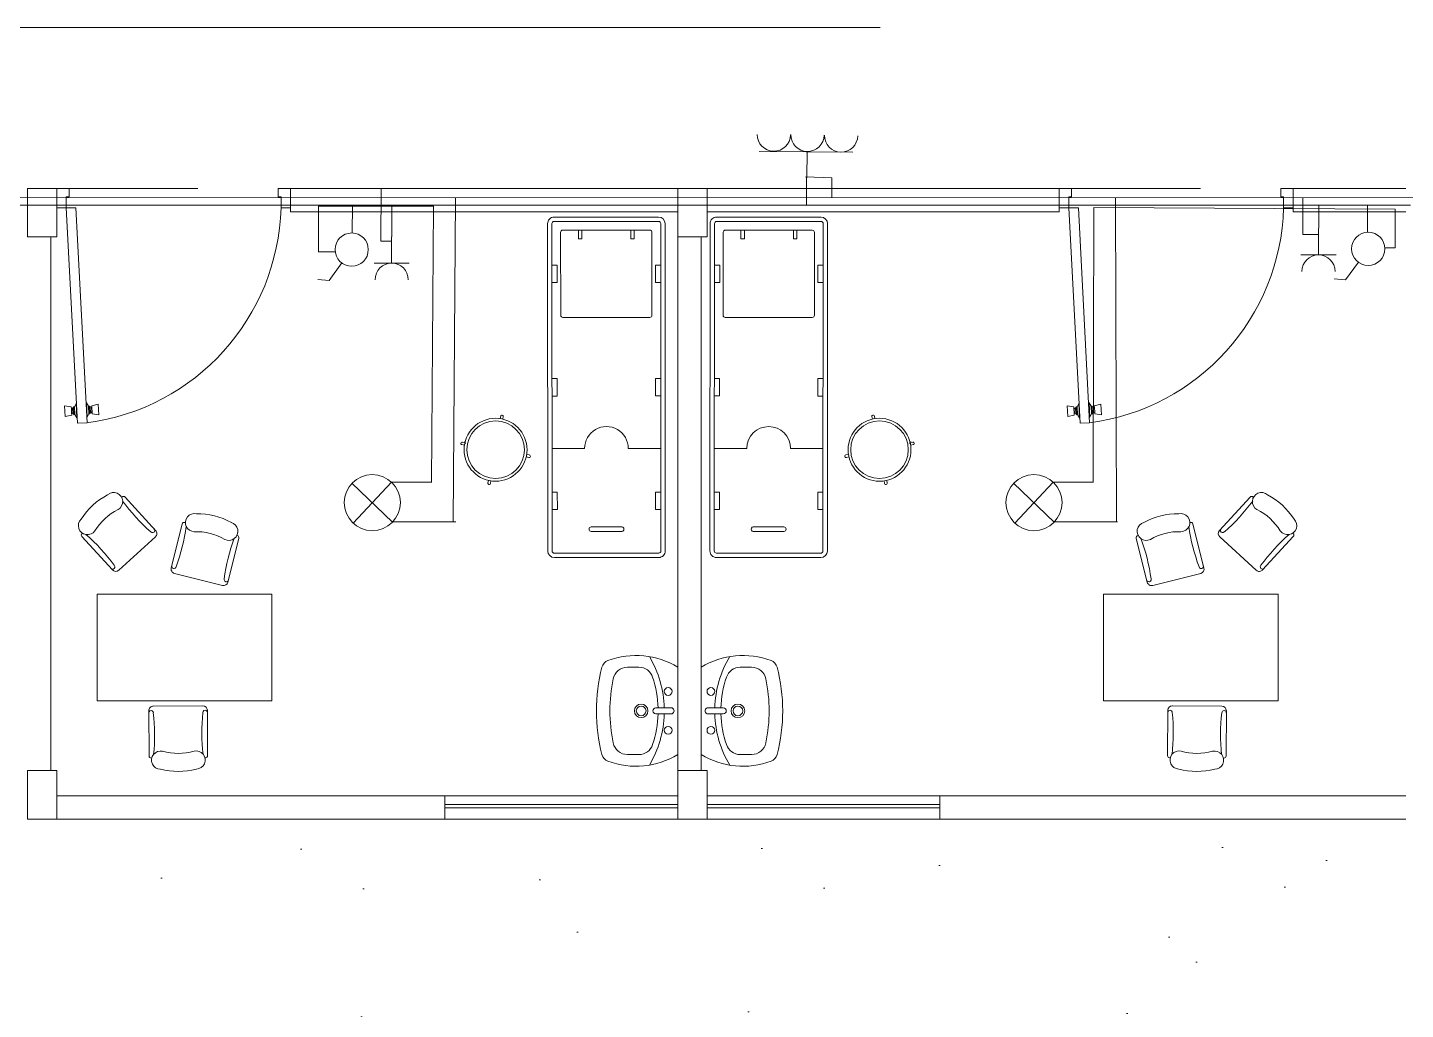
# Model space of a CAD drawing. Header units: millimetres. Extents: x 19.4 to 36.1, y 0 to 11.7.
# Drawn here: x 22.59 to 24.298, y 3.744 to 4.961 of the extents above; entities that cross this region are included whole.
import ezdxf

# ---------------------------------------------------------------- set-up
doc = ezdxf.new("R2010")
doc.units = ezdxf.units.MM
doc.header["$MEASUREMENT"] = 0
for name, pattern in [('CONTINUA', [0]), ('CORTES', [30, 24, -3, 0, -3]), ('DIS', [3.5, 2.5, -1]), ('NASCOSTA', [0.375, 0.25, -0.125]), ('STYLE_02', [0.295276, 0.19685, -0.098425])]:
    doc.linetypes.add(name, pattern=pattern)
doc.layers.get('0').update_dxf_attribs({"lineweight": 9})
for name, color, linetype, lineweight in [('Fasa', 1, 'Continuous', 9), ('Fasa MCB to end', 30, 'Continuous', 9), ('Lampu', 7, 'Continuous', 9), ('netral2', 5, 'NASCOSTA', 9), ('Saklar_SK', 7, 'Continuous', 9), ('SEGMENTED 1 150', 253, 'Continuous', 5), ('WALL 1 150', 250, 'Continuous', 13)]:
    doc.layers.add(name, color=color, linetype=linetype, lineweight=lineweight)
doc.layers.add('FURNITURE K 1 150', color=7, linetype='Continuous', lineweight=9, true_color=0xa7aeab)
doc.layers.add('TREE M 1 150', color=7, linetype='Continuous', lineweight=9, true_color=0xa1acc9, transparency=0.7)

# ---------------------------------------------------------------- blocks, each defined once
blk = doc.blocks.new('lavadero')
for p, q in [((0, 0.225), (0, -0.225)), ((0.2597, 0.225), (0.2011, 0.225)), ((0.03, 0.015), (0.114, 0.015)), ((0.03, -0.015), (0.114, -0.015)), ((0.2011, -0.225), (0.2597, -0.225))]:
    blk.add_line(p, q)
for centre, radius in [((0.05, 0.1), 0.02), ((0.189, 0), 0.035), ((0.189, 0), 0.025), ((0.189, 0), 0.025), ((0.05, -0.1), 0.02)]:
    blk.add_circle(centre, radius)
for centre, radius, start, end in [((0.2152, -0.1285), 0.4139, 69.5025, 121.33086), ((0.6177, 0), 0.5477, 149.29337, 178.4305), ((0.2011, 0.15), 0.075, 90, 161.47782), ((0.2597, 0.15), 0.075, 11.66582, 90), ((0.3426, 0.2123), 0.05, 14.69728, 69.5025), ((-0.4668, 0), 0.8868, 345.30272, 14.69728), ((0.6488, 0), 0.5472, 161.47782, 178.42915), ((-0.4668, 0), 0.8168, 348.33418, 11.66582), ((0.0362, 0), 0.0163, 112.61986, 247.38014), ((0.114, 0), 0.015, 270, 90), ((0.6177, 0), 0.5477, 181.5695, 210.70663), ((0.6488, 0), 0.5472, 181.57085, 198.52218), ((0.2011, -0.15), 0.075, 198.52218, 270), ((0.2597, -0.15), 0.075, 270, 348.33418), ((0.2152, 0.1285), 0.4139, 238.66914, 290.4975), ((0.3426, -0.2123), 0.05, 290.4975, 345.30272)]:
    blk.add_arc(centre, radius, start, end)
blk = doc.blocks.new('PUERTA1')
at = {"lineweight": 15}
for p, q in [((-1.1414, 0), (-1.2, 0)), ((-0.0635, 0), (0, 0)), ((-0.0635, -0.0425), (-0.0635, 0)), ((-1.1556, -0.1), (-1.1556, -0.0425)), ((-1.1414, -0.0425), (-1.1556, -0.0425)), ((-1.1414, -0.0425), (-1.1414, 0)), ((-0.0635, -0.0425), (-0.0494, -0.0425)), ((-0.0494, -0.1), (-0.0494, -0.0425)), ((-1.1556, -0.1), (-1.205, -0.1)), ((-0.1561, -1.2076), (-0.0989, -0.0991)), ((-0.0494, -0.1), (-0.1076, -1.2102)), ((-0.0494, -0.1), (-0.0989, -0.0991)), ((-0.0494, -0.1), (0, -0.1)), ((-0.2166, -1.167), (-0.2137, -1.1109)), ((-0.1804, -1.1194), (-0.2137, -1.1109)), ((-0.1809, -1.1284), (-0.1822, -1.153)), ((-0.1809, -1.1284), (-0.1804, -1.1194)), ((-0.1753, -1.1287), (-0.1809, -1.1284)), ((-0.1753, -1.1287), (-0.1766, -1.1533)), ((-0.1753, -1.1287), (-0.1751, -1.1253)), ((-0.1695, -1.1256), (-0.1751, -1.1253)), ((-0.1695, -1.1256), (-0.1711, -1.157)), ((-0.1695, -1.1256), (-0.1693, -1.1211)), ((-0.1637, -1.1214), (-0.1693, -1.1211)), ((-0.1637, -1.1214), (-0.1658, -1.1618)), ((-0.1538, -1.105), (-0.1637, -1.1214)), ((-0.1538, -1.105), (-0.1577, -1.1791)), ((-0.1516, -1.1052), (-0.1538, -1.105)), ((-0.1, -1.1079), (-0.1039, -1.1819)), ((-0.1022, -1.1077), (-0.1, -1.1079)), ((-0.1, -1.1079), (-0.0919, -1.1252)), ((-0.0919, -1.1252), (-0.094, -1.1655)), ((-0.0919, -1.1252), (-0.0863, -1.1254)), ((-0.0865, -1.1299), (-0.0882, -1.1613)), ((-0.0865, -1.1299), (-0.0863, -1.1254)), ((-0.0865, -1.1299), (-0.0809, -1.1302)), ((-0.0811, -1.1336), (-0.0824, -1.1583)), ((-0.0811, -1.1336), (-0.0809, -1.1302)), ((-0.0811, -1.1336), (-0.0755, -1.1339)), ((-0.0755, -1.1339), (-0.0768, -1.1586)), ((-0.0755, -1.1339), (-0.075, -1.1249)), ((-0.075, -1.1249), (-0.041, -1.1199)), ((-0.044, -1.176), (-0.041, -1.1199)), ((-0.1827, -1.162), (-0.2166, -1.167)), ((-0.1822, -1.153), (-0.1827, -1.162)), ((-0.1766, -1.1533), (-0.1822, -1.153)), ((-0.1766, -1.1533), (-0.1768, -1.1567)), ((-0.1711, -1.157), (-0.1768, -1.1567)), ((-0.1711, -1.157), (-0.1714, -1.1615)), ((-0.1658, -1.1618), (-0.1714, -1.1615)), ((-0.1577, -1.1791), (-0.1658, -1.1618)), ((-0.1554, -1.1792), (-0.1577, -1.1791)), ((-0.1535, -1.1422), (-0.1535, -1.1422)), ((-0.1535, -1.1422), (-0.1535, -1.1422)), ((-0.1061, -1.1818), (-0.1039, -1.1819)), ((-0.1039, -1.1819), (-0.094, -1.1655)), ((-0.094, -1.1655), (-0.0884, -1.1658)), ((-0.0882, -1.1613), (-0.0884, -1.1658)), ((-0.0882, -1.1613), (-0.0826, -1.1616)), ((-0.0824, -1.1583), (-0.0826, -1.1616)), ((-0.0824, -1.1583), (-0.0768, -1.1586)), ((-0.0768, -1.1586), (-0.0772, -1.1675)), ((-0.0772, -1.1675), (-0.044, -1.176)), ((-0.1076, -1.2102), (-0.1561, -1.2076))]:
    blk.add_line(p, q, dxfattribs=at)
at = {"color": 8, "lineweight": 15}
blk.add_arc((-0.0065, -0.0679), 1.1495, 181.60091, 262.52577, dxfattribs=at)
blk = doc.blocks.new('saklar tunggal')
at = {"color": 30}
for p, q in [((6.9703, 1.4504), (6.9843, 1.4734)), ((6.9843, 1.4734), (6.9985, 1.4734))]:
    blk.add_line(p, q, dxfattribs=at)
blk.add_circle((6.9596, 1.4329), 0.0206, dxfattribs=at)
blk = doc.blocks.new('saklar')
at = {"color": 64}
for p, q in [((6.8013, 1.4433), (6.8013, 1.4759)), ((6.7795, 1.4433), (6.8231, 1.4433))]:
    blk.add_line(p, q, dxfattribs=at)
blk.add_arc((6.8013, 1.4228), 0.0206, 0, 180, dxfattribs=at)
blk = doc.blocks.new('sk 3')
at = {"color": 64}
for p, q in [((24.4324, 4.4454), (24.4324, 4.478)), ((24.376, 4.4455), (24.492, 4.4464))]:
    blk.add_line(p, q, dxfattribs=at)
for centre in [(24.3908, 4.425), (24.4324, 4.4248), (24.4741, 4.4252)]:
    blk.add_arc(centre, 0.0206, 0, 180, dxfattribs=at)
blk = doc.blocks.new('lampu')
at = {"color": 250}
for p, q in [((7.1357, 3.4391), (7.1861, 3.391)), ((7.1848, 3.4404), (7.137, 3.3898)), ((7.1609, 3.4151), (7.1609, 3.4151))]:
    blk.add_line(p, q, dxfattribs=at)
at = {"color": 230}
blk.add_circle((7.1609, 3.4151), 0.0348, dxfattribs=at)
blk = doc.blocks.new('*U41')
at = {"layer": 'Fasa', "linetype": 'CONTINUA', "ltscale": 100}
blk.add_line((-0.0106, 0.0253), (0.0393, 0.0253), dxfattribs=at)
at = {"layer": 'netral2', "linetype": 'STYLE_02'}
blk.add_line((-0.0092, -0.024), (0.0691, -0.024), dxfattribs=at)
at = {"layer": 'Lampu', "color": 250}
blk.add_blockref('lampu', (-7.1952, -3.4151), dxfattribs=at)
blk = doc.blocks.new('*U42')
at = {"layer": 'netral2', "color": 0, "linetype": 'ByBlock', "lineweight": -2, "transparency": 16777216}
for p in [(0.82, 0), (1.64, 0)]:
    blk.add_blockref('*U41', p, dxfattribs=at)

msp = doc.modelspace()

# ---------------------------------------------------------------- hatches: boundary and pattern name
at = {"layer": 'TREE M 1 150', "ltscale": 0.8}
h = msp.add_hatch(dxfattribs=at)
h.set_pattern_fill('AR-SAND', color=256, scale=0.007217, style=0, double=1)
h.set_pattern_definition([(37.5, (-525.2875, -171.13314), (-0.01154768, 0.35321733), [0, -0.27864009, 0, -0.31163694, 0, -0.29788825]), (7.5, (-525.2875, -171.13314), (0.3244281, 0.5173441), [0, -0.150319, 0, -0.25114271, 0, -0.09624082]), (327.5, (-525.51297, -171.13314), (0.5708718, 0.00103724), [0, -0.09165792, 0, -0.32996852, 0, -0.43079224]), (317.5, (-525.51297, -171.13314), (0.55107086, 0.16089164), [0, -0.04582896, 0, -0.2163127, 0, -0.2474764])])
h.paths.add_polyline_path([(21.7443, 1.5565), (24.2979, 1.5565), (24.2979, 3.9797), (21.7466, 3.9797)])

# ---------------------------------------------------------------- linework, layer by layer
at = {"layer": 'Fasa', "linetype": 'CONTINUA', "ltscale": 100}
for p, q in [((23.0932, 4.7397), (22.9509, 4.7397)), ((22.9509, 4.7397), (22.9509, 4.6831)), ((23.091, 4.3974), (23.0932, 4.7397)), ((23.911, 4.3974), (23.9116, 4.7379)), ((24.2851, 4.7361), (23.9116, 4.7379)), ((24.2851, 4.7361), (24.2851, 4.6881)), ((22.9509, 4.6831), (22.9716, 4.6831)), ((24.2851, 4.6881), (24.2723, 4.6881))]:
    msp.add_line(p, q, dxfattribs=at)
at = {"layer": 'Fasa MCB to end', "linetype": 'CONTINUA', "ltscale": 100}
for p, q in [((23.5558, 4.7757), (23.5558, 4.7414)), ((24.3043, 4.7408), (21.7539, 4.7408)), ((22.9926, 4.7065), (22.9928, 4.7407)), ((23.0416, 4.7015), (23.0419, 4.7407)), ((24.1904, 4.7123), (24.1904, 4.7405)), ((24.2507, 4.7072), (24.2507, 4.7405))]:
    msp.add_line(p, q, dxfattribs=at)
at = {"layer": 'FURNITURE K 1 150', "ltscale": 0.016}
for p, q in [((23.235, 4.3121), (23.2347, 4.718)), ((23.2404, 4.3121), (23.2401, 4.718)), ((23.2428, 4.7261), (23.3722, 4.7262)), ((23.2428, 4.7207), (23.3722, 4.7208)), ((23.3749, 4.7181), (23.3752, 4.3122)), ((23.3803, 4.7181), (23.3806, 4.3122)), ((23.4362, 4.7181), (23.4359, 4.3122)), ((23.4416, 4.7181), (23.4413, 4.3122)), ((23.5736, 4.7261), (23.4443, 4.7262)), ((23.5736, 4.7207), (23.4443, 4.7208)), ((23.576, 4.3121), (23.5763, 4.718)), ((23.5815, 4.3121), (23.5818, 4.718)), ((23.251, 4.6044), (23.2509, 4.7072)), ((23.2536, 4.7099), (23.3614, 4.71)), ((23.2729, 4.7099), (23.2729, 4.6991)), ((23.2729, 4.6991), (23.2772, 4.6991)), ((23.2772, 4.7099), (23.2772, 4.6991)), ((23.3378, 4.71), (23.3378, 4.6991)), ((23.3378, 4.6991), (23.3421, 4.6992)), ((23.3421, 4.71), (23.3421, 4.6992)), ((23.3641, 4.7073), (23.3641, 4.6044)), ((23.4524, 4.7073), (23.4523, 4.6044)), ((23.5628, 4.7099), (23.4551, 4.71)), ((23.4743, 4.71), (23.4743, 4.6992)), ((23.4786, 4.6991), (23.4743, 4.6992)), ((23.4786, 4.71), (23.4786, 4.6991)), ((23.5393, 4.7099), (23.5393, 4.6991)), ((23.5436, 4.6991), (23.5393, 4.6991)), ((23.5436, 4.7099), (23.5436, 4.6991)), ((23.5654, 4.6044), (23.5655, 4.7072)), ((23.2401, 4.6666), (23.2466, 4.6666)), ((23.2466, 4.645), (23.2466, 4.6666)), ((23.3684, 4.6667), (23.3684, 4.645)), ((23.3749, 4.6667), (23.3684, 4.6667)), ((23.4415, 4.6667), (23.448, 4.6667)), ((23.448, 4.6667), (23.448, 4.645)), ((23.5698, 4.645), (23.5698, 4.6666)), ((23.5763, 4.6666), (23.5698, 4.6666)), ((23.2402, 4.6449), (23.2466, 4.645)), ((23.3749, 4.645), (23.3684, 4.645)), ((23.4415, 4.645), (23.448, 4.645)), ((23.5763, 4.6449), (23.5698, 4.645)), ((23.2537, 4.6017), (23.3614, 4.6017)), ((23.5627, 4.6017), (23.455, 4.6017)), ((23.2402, 4.5259), (23.2467, 4.5259)), ((23.2468, 4.5042), (23.2467, 4.5259)), ((23.375, 4.526), (23.3685, 4.526)), ((23.3685, 4.526), (23.3685, 4.5043)), ((23.4414, 4.526), (23.4479, 4.526)), ((23.4479, 4.526), (23.4479, 4.5043)), ((23.5762, 4.5259), (23.5697, 4.5259)), ((23.5697, 4.5042), (23.5697, 4.5259)), ((23.2403, 4.5042), (23.2468, 4.5042)), ((23.375, 4.5043), (23.3685, 4.5043)), ((23.4414, 4.5043), (23.4479, 4.5043)), ((23.5762, 4.5042), (23.5697, 4.5042)), ((23.176, 4.4762), (23.1766, 4.4794)), ((23.1792, 4.4756), (23.1798, 4.4788)), ((23.6372, 4.4756), (23.6366, 4.4788)), ((23.6404, 4.4762), (23.6398, 4.4794)), ((23.1286, 4.444), (23.1318, 4.4434)), ((23.1292, 4.4472), (23.1324, 4.4465)), ((23.6873, 4.4472), (23.6841, 4.4465)), ((23.6879, 4.444), (23.6847, 4.4434)), ((23.2083, 4.4288), (23.2115, 4.4281)), ((23.2089, 4.4319), (23.2121, 4.4313)), ((23.2403, 4.4393), (23.2806, 4.4393)), ((23.3348, 4.4393), (23.3751, 4.4394)), ((23.4817, 4.4393), (23.4414, 4.4394)), ((23.5761, 4.4393), (23.5358, 4.4393)), ((23.6076, 4.4319), (23.6044, 4.4313)), ((23.6082, 4.4288), (23.605, 4.4281)), ((23.1608, 4.3965), (23.1614, 4.3997)), ((23.164, 4.3959), (23.1646, 4.3991)), ((23.6524, 4.3959), (23.6518, 4.3991)), ((23.6556, 4.3965), (23.655, 4.3997)), ((22.7072, 4.3791), (22.7072, 4.3791)), ((22.749, 4.3375), (22.7111, 4.3789)), ((23.2403, 4.3851), (23.2468, 4.3851)), ((23.2468, 4.3851), (23.2469, 4.3635)), ((23.3751, 4.3852), (23.3686, 4.3852)), ((23.3686, 4.3636), (23.3686, 4.3852)), ((23.4413, 4.3852), (23.4478, 4.3852)), ((23.4478, 4.3636), (23.4478, 4.3852)), ((23.5761, 4.3851), (23.5696, 4.3851)), ((23.5696, 4.3851), (23.5696, 4.3635)), ((24.0674, 4.3375), (24.1053, 4.3789)), ((24.1092, 4.3791), (24.1092, 4.3791)), ((23.2404, 4.3635), (23.2469, 4.3635)), ((23.3751, 4.3636), (23.3686, 4.3636)), ((23.4413, 4.3636), (23.4478, 4.3636)), ((23.5761, 4.3635), (23.5696, 4.3635)), ((22.7819, 4.3455), (22.7683, 4.2911)), ((22.7853, 4.3476), (22.7853, 4.3476)), ((23.3267, 4.3419), (23.2888, 4.3419)), ((23.4897, 4.3419), (23.5276, 4.3419)), ((24.0311, 4.3476), (24.0311, 4.3476)), ((24.0345, 4.3455), (24.0482, 4.2911)), ((22.6576, 4.3299), (22.6955, 4.2886)), ((22.6578, 4.3339), (22.6578, 4.3339)), ((22.7034, 4.2882), (22.7487, 4.3297)), ((22.8386, 4.2734), (22.8522, 4.3278)), ((22.8502, 4.3312), (22.8502, 4.3312)), ((23.3267, 4.3365), (23.2888, 4.3365)), ((23.4897, 4.3365), (23.5276, 4.3365)), ((23.9779, 4.2734), (23.9642, 4.3278)), ((23.9662, 4.3312), (23.9662, 4.3312)), ((24.113, 4.2882), (24.0678, 4.3297)), ((24.1588, 4.3299), (24.1209, 4.2886)), ((24.1586, 4.3339), (24.1586, 4.3339)), ((23.3725, 4.3094), (23.2431, 4.3094)), ((23.3725, 4.304), (23.2431, 4.3039)), ((23.444, 4.3094), (23.5733, 4.3094)), ((23.444, 4.304), (23.5733, 4.3039)), ((22.7723, 4.2844), (22.8318, 4.2694)), ((24.0441, 4.2844), (23.9846, 4.2694)), ((22.6764, 4.2585), (22.8929, 4.2585)), ((22.6764, 4.1262), (22.6764, 4.2585)), ((22.8929, 4.2585), (22.8929, 4.1262)), ((22.8929, 4.1262), (22.6764, 4.1262)), ((22.8075, 4.1202), (22.7461, 4.1199)), ((24.009, 4.1202), (24.0703, 4.1199)), ((22.7406, 4.1143), (22.7409, 4.0582)), ((22.8134, 4.0585), (22.8131, 4.1146)), ((24.003, 4.0585), (24.0034, 4.1146)), ((24.0759, 4.1143), (24.0756, 4.0582)), ((22.7437, 4.0554), (22.7437, 4.0554)), ((22.8106, 4.0557), (22.8106, 4.0557)), ((24.0058, 4.0557), (24.0058, 4.0557)), ((24.0728, 4.0554), (24.0728, 4.0554))]:
    msp.add_line(p, q, dxfattribs=at)
msp.add_lwpolyline([(24.1401, 4.2585), (23.9236, 4.2585), (23.9236, 4.1262), (24.1401, 4.1262)], close=True, dxfattribs=at)
for centre, radius in [((23.1703, 4.4377), 0.039), ((23.6461, 4.4377), 0.039), ((23.1703, 4.4377), 0.0357), ((23.6461, 4.4377), 0.0357)]:
    msp.add_circle(centre, radius, dxfattribs=at)
for centre, radius, start, end in [((23.2428, 4.718), 0.00812, 90.042, 180.042), ((23.2428, 4.718), 0.00271, 90.042, 180.042), ((23.3722, 4.7181), 0.00812, 0.042, 90.042), ((23.3722, 4.7181), 0.00271, 0.042, 90.042), ((23.4443, 4.7181), 0.00812, 89.958, 179.958), ((23.4443, 4.7181), 0.00271, 89.958, 179.958), ((23.5736, 4.718), 0.00812, 359.958, 89.958), ((23.5736, 4.718), 0.00271, 359.958, 89.958), ((23.2536, 4.7072), 0.00271, 90.042, 180.042), ((23.3614, 4.7073), 0.00271, 0.042, 90.042), ((23.4551, 4.7073), 0.00271, 89.958, 179.958), ((23.5628, 4.7072), 0.00271, 359.958, 89.958), ((23.2537, 4.6044), 0.00271, 180.042, 270.042), ((23.3614, 4.6044), 0.00271, 270.042, 0.042), ((23.455, 4.6044), 0.00271, 179.958, 269.958), ((23.5627, 4.6044), 0.00271, 269.958, 359.958), ((23.1782, 4.4791), 0.00162, 348.0899, 170.2941), ((23.6382, 4.4791), 0.00162, 9.7059, 191.9101), ((23.3077, 4.4393), 0.0271, 0.042, 180.042), ((23.5088, 4.4393), 0.0271, 359.958, 179.958), ((23.1289, 4.4456), 0.00162, 78.0899, 260.2941), ((23.1308, 4.4455), 0.00217, 354.192, 79.192), ((23.6856, 4.4455), 0.00217, 100.808, 185.808), ((23.6876, 4.4456), 0.00162, 279.7059, 101.9101), ((23.2118, 4.4297), 0.00162, 258.0899, 80.2941), ((23.6046, 4.4297), 0.00162, 99.7059, 281.9101), ((23.1624, 4.3962), 0.00162, 168.0899, 350.2941), ((23.654, 4.3962), 0.00162, 189.7059, 11.9101), ((22.7324, 4.3019), 0.0907, 118.2012, 146.7013), ((22.6969, 4.3733), 0.0113, 299.7709, 130.8816), ((22.7091, 4.377), 0.00279, 42.4512, 132.4512), ((22.9016, 4.5164), 0.2403, 216.3103, 228.7142), ((23.9149, 4.5164), 0.2403, 311.2858, 323.6897), ((24.1074, 4.377), 0.00279, 47.5488, 137.5488), ((24.1195, 4.3733), 0.0113, 49.1184, 240.2291), ((24.0841, 4.3019), 0.0907, 33.2987, 61.7988), ((22.7333, 4.3009), 0.0697, 116.191, 148.7114), ((22.7971, 4.3473), 0.0113, 77.433, 268.5437), ((22.7997, 4.2677), 0.0907, 61.6133, 90.1134), ((24.0167, 4.2677), 0.0907, 89.8866, 118.3867), ((24.0194, 4.3473), 0.0113, 271.4563, 102.567), ((24.0831, 4.3009), 0.0697, 31.2886, 63.809), ((22.6645, 4.3436), 0.0113, 134.0209, 325.1316), ((22.7451, 4.3377), 0.00279, 222.4512, 42.4512), ((22.7449, 4.3338), 0.00558, 312.4512, 42.4512), ((22.549, 4.3757), 0.2403, 339.7224, 352.1263), ((22.7846, 4.3449), 0.00279, 75.8633, 165.8633), ((22.8397, 4.3366), 0.0113, 243.1829, 74.2937), ((23.2888, 4.3392), 0.00271, 90.042, 270.042), ((23.3267, 4.3392), 0.00271, 270.042, 90.042), ((23.4897, 4.3392), 0.00271, 89.958, 269.958), ((23.5276, 4.3392), 0.00271, 269.958, 89.958), ((23.9767, 4.3366), 0.0113, 105.7063, 296.8171), ((24.2675, 4.3757), 0.2403, 187.8737, 200.2776), ((24.0318, 4.3449), 0.00279, 14.1367, 104.1367), ((24.0715, 4.3338), 0.00558, 137.5488, 227.5488), ((24.0713, 4.3377), 0.00279, 137.5488, 317.5488), ((24.152, 4.3436), 0.0113, 214.8684, 45.9791), ((22.6597, 4.3318), 0.00279, 132.4512, 222.4512), ((22.5041, 4.1521), 0.2403, 36.3103, 48.7142), ((22.7994, 4.2664), 0.0697, 59.6031, 92.1235), ((23.0719, 4.2446), 0.2403, 159.7224, 172.1263), ((22.8495, 4.3285), 0.00279, 345.8633, 75.8633), ((23.9669, 4.3285), 0.00279, 104.1367, 194.1367), ((23.7446, 4.2446), 0.2403, 7.8737, 20.2776), ((24.0171, 4.2664), 0.0697, 87.8765, 120.3969), ((24.3123, 4.1521), 0.2403, 131.2858, 143.6897), ((24.1568, 4.3318), 0.00279, 317.5488, 47.5488), ((23.2431, 4.3121), 0.00812, 180.042, 270.042), ((23.2431, 4.3121), 0.00271, 180.042, 270.042), ((23.3725, 4.3122), 0.00812, 270.042, 0.042), ((23.3725, 4.3122), 0.00271, 270.042, 0.042), ((23.444, 4.3122), 0.00812, 179.958, 269.958), ((23.444, 4.3122), 0.00271, 179.958, 269.958), ((23.5733, 4.3121), 0.00271, 269.958, 359.958), ((23.5733, 4.3121), 0.00812, 269.958, 359.958), ((22.6957, 4.2925), 0.00279, 222.4512, 42.4512), ((22.6996, 4.2924), 0.00558, 222.4512, 312.4512), ((22.7737, 4.2898), 0.00558, 165.8633, 255.8633), ((22.7717, 4.2932), 0.00279, 165.8633, 345.8633), ((24.0448, 4.2932), 0.00279, 194.1367, 14.1367), ((24.0428, 4.2898), 0.00558, 284.1367, 14.1367), ((24.1168, 4.2924), 0.00558, 227.5488, 317.5488), ((24.1207, 4.2925), 0.00279, 137.5488, 317.5488), ((22.8332, 4.2748), 0.00558, 255.8633, 345.8633), ((22.8366, 4.2768), 0.00279, 165.8633, 345.8633), ((23.9799, 4.2768), 0.00279, 194.1367, 14.1367), ((23.9833, 4.2748), 0.00558, 194.1367, 284.1367), ((22.7461, 4.1143), 0.00558, 90.2717, 180.2717), ((22.8075, 4.1146), 0.00558, 0.2717, 90.2717), ((24.0089, 4.1146), 0.00558, 89.7283, 179.7283), ((24.0703, 4.1143), 0.00558, 359.7283, 89.7283), ((22.7434, 4.1115), 0.00279, 0.2717, 180.2717), ((22.5074, 4.0842), 0.2403, 354.1308, 6.5346), ((23.0465, 4.0872), 0.2403, 174.1308, 186.5346), ((22.8103, 4.1118), 0.00279, 0.2717, 180.2717), ((24.0061, 4.1118), 0.00279, 359.7283, 179.7283), ((23.7699, 4.0872), 0.2403, 353.4654, 5.8692), ((24.309, 4.0842), 0.2403, 173.4654, 185.8692), ((24.0731, 4.1115), 0.00279, 359.7283, 179.7283), ((22.7552, 4.0528), 0.0113, 77.5913, 268.702), ((22.7992, 4.053), 0.0113, 271.8413, 102.9521), ((24.0173, 4.053), 0.0113, 77.0479, 268.1587), ((24.0613, 4.0528), 0.0113, 271.298, 102.4087), ((22.7437, 4.0582), 0.00279, 180.2717, 270.2717), ((22.7768, 4.1309), 0.0697, 254.0115, 286.5319), ((22.8106, 4.0585), 0.00279, 270.2717, 0.2717), ((24.0058, 4.0585), 0.00279, 179.7283, 269.7283), ((24.0396, 4.1309), 0.0697, 253.4681, 285.9885), ((24.0728, 4.0582), 0.00279, 269.7283, 359.7283), ((22.7768, 4.1295), 0.0907, 256.0217, 284.5217), ((24.0396, 4.1295), 0.0907, 255.4783, 283.9783)]:
    msp.add_arc(centre, radius, start, end, dxfattribs=at)
at = {"layer": 'netral2', "linetype": 'CONTINUA', "ltscale": 100}
for p, q in [((23.5545, 4.776), (23.5868, 4.7749)), ((23.5868, 4.7749), (23.587, 4.7506)), ((24.3199, 4.7505), (21.7686, 4.7498)), ((23.0281, 4.6963), (23.0283, 4.7618)), ((23.1178, 4.3484), (23.1205, 4.7498)), ((23.9396, 4.3481), (23.9386, 4.7499)), ((24.1705, 4.7044), (24.1705, 4.7505)), ((23.0416, 4.6963), (23.0281, 4.6963)), ((24.19, 4.7044), (24.1705, 4.7044))]:
    msp.add_line(p, q, dxfattribs=at)
at = {"layer": 'SEGMENTED 1 150', "linetype": 'DIS', "ltscale": 0.07}
for p, q in [((22.6264, 4.7616), (22.9162, 4.7616)), ((23.8689, 4.7616), (24.1588, 4.7616))]:
    msp.add_line(p, q, dxfattribs=at)
at = {"layer": 'WALL 1 150', "linetype": 'CONTINUA', "lineweight": 15}
for p, q in [((22.5903, 4.7015), (22.5903, 4.7616)), ((22.5903, 4.7616), (22.6264, 4.7616)), ((22.6264, 4.7616), (22.6264, 4.7015)), ((23.3962, 4.7015), (23.3962, 4.7616)), ((23.3962, 4.7616), (23.4323, 4.7616)), ((23.4323, 4.7616), (23.4323, 4.7015)), ((22.6264, 4.7015), (22.5903, 4.7015)), ((23.4323, 4.7015), (23.3962, 4.7015)), ((22.5903, 3.9797), (22.5903, 4.0399)), ((22.5903, 4.0399), (22.6264, 4.0399)), ((22.6264, 4.0399), (22.6264, 3.9797)), ((23.3962, 3.9797), (23.3962, 4.0399)), ((23.3962, 4.0399), (23.4323, 4.0399)), ((23.4323, 4.0399), (23.4323, 3.9797)), ((22.6264, 3.9797), (22.5903, 3.9797)), ((23.4323, 3.9797), (23.3962, 3.9797))]:
    msp.add_line(p, q, dxfattribs=at)
at = {"layer": 'WALL 1 150', "lineweight": 15, "ltscale": 0.5}
for p, q in [((22.6264, 4.7616), (22.6264, 4.7616)), ((22.6264, 4.7375), (22.6264, 4.7616)), ((22.9162, 4.7616), (22.9162, 4.7327)), ((23.8689, 4.7616), (23.8689, 4.7327)), ((24.1588, 4.7327), (24.1588, 4.7616)), ((22.6264, 4.7375), (22.6264, 4.7375)), ((23.3962, 4.7327), (22.9162, 4.7327)), ((23.8689, 4.7327), (23.4323, 4.7327)), ((24.2983, 4.7327), (24.1588, 4.7327)), ((23.3962, 4.0086), (22.6264, 4.0086)), ((23.1075, 4.0086), (23.1075, 3.9797)), ((24.2983, 4.0086), (23.4323, 4.0086)), ((23.721, 4.0086), (23.721, 3.9797)), ((23.3962, 3.9797), (22.6264, 3.9797)), ((24.2983, 3.9797), (23.4323, 3.9797))]:
    msp.add_line(p, q, dxfattribs=at)
at = {"layer": 'WALL 1 150', "ltscale": 0.025}
for p, q in [((23.3962, 3.9978), (23.1075, 3.9978)), ((23.4323, 3.9978), (23.721, 3.9978)), ((23.3962, 3.9936), (23.1075, 3.9936)), ((23.4323, 3.9936), (23.721, 3.9936))]:
    msp.add_line(p, q, dxfattribs=at)
at = {"layer": 'WALL 1 150', "linetype": 'CORTES', "ltscale": 0.08}
msp.add_lwpolyline([(22.4587, 4.9611), (23.6468, 4.9611)], dxfattribs=at)
at = {"layer": 'WALL 1 150', "lineweight": 15, "ltscale": 0.5}
for points in [[(22.9162, 4.7616), (23.3962, 4.7616)], [(23.4323, 4.7616), (23.8689, 4.7616)], [(24.1588, 4.7616), (24.2983, 4.7616)], [(22.6191, 4.7015), (22.6191, 4.0399)], [(23.3962, 4.7015), (23.3962, 4.0158)], [(23.4251, 4.7015), (23.4251, 4.0399)]]:
    msp.add_lwpolyline(points, dxfattribs=at)

# ---------------------------------------------------------------- block references
at = {"lineweight": 15, "xscale": -0.240571977810322, "yscale": 0.240571977810322, "zscale": 0.240571977810322}
for p in [(22.6264, 4.7616), (23.8689, 4.7616)]:
    msp.add_blockref('PUERTA1', p, dxfattribs=at)
at = {"yscale": 0.240571977810322, "zscale": 0.240571977810322, "rotation": 180}
for p, xscale in [((23.3962, 4.1139), 0.240571977810322), ((23.4251, 4.1139), -0.240571977810322)]:
    msp.add_blockref('lavadero', p, dxfattribs=dict(at, xscale=xscale))
at = {"layer": 'netral2', "linetype": 'CONTINUA'}
msp.add_blockref('*U42', (22.2318, 4.3721), dxfattribs=at)
at = {"layer": 'Saklar_SK', "linetype": 'CONTINUA', "rotation": 179.1168533482562}
msp.add_blockref('sk 3', (48.0546, 8.8758), dxfattribs=at)
at = {"layer": 'Saklar_SK', "color": 250, "rotation": 175.1918437598782}
for p in [(30.0472, 5.5303), (31.307, 5.5313)]:
    msp.add_blockref('saklar tunggal', p, dxfattribs=at)
at = {"layer": 'Saklar_SK', "color": 250}
for p in [(16.2402, 3.2257), (17.3888, 3.2359)]:
    msp.add_blockref('saklar', p, dxfattribs=at)

doc.saveas('drawing.dxf')
